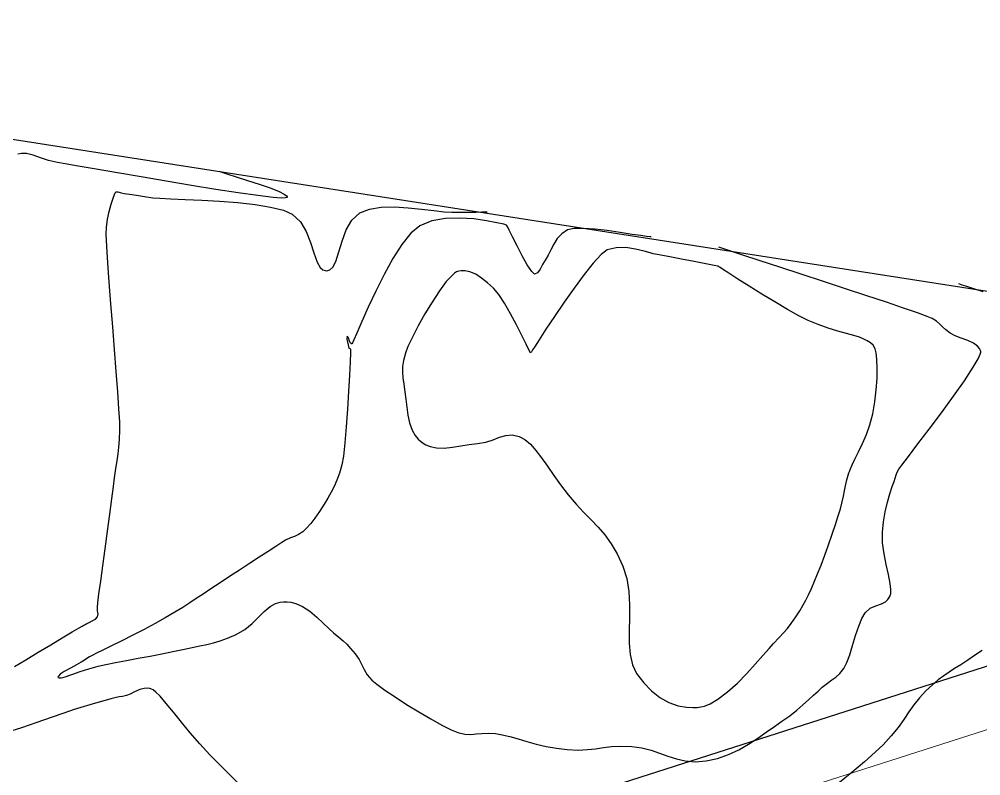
# Model space of a CAD drawing. Header units: millimetres. Extents: x 340454 to 342791, y 6993867 to 6995092.
# Drawn here: x 341936.1 to 342015.2, y 6994728.6 to 6994790.8 of the extents above; entities that cross this region are included whole.
import ezdxf

# ---------------------------------------------------------------- set-up
doc = ezdxf.new("R2010")
doc.units = ezdxf.units.MM
doc.header["$LTSCALE"] = 10
for name, color, linetype in [('T-HM-CURVA_INTERMEDIARIA', 45, 'Continuous'), ('T-HM-CURVA_MESTRA', 20, 'Continuous'), ('URB-Calçadas', 2, 'Continuous'), ('URB-Quadras', 3, 'Continuous')]:
    doc.layers.add(name, color=color, linetype=linetype)

msp = doc.modelspace()

# ---------------------------------------------------------------- linework, layer by layer
at = {"layer": 'T-HM-CURVA_INTERMEDIARIA', "color": 45, "linetype": 'Continuous', "lineweight": -3, "flags": 128}
for points, elevation in [([(341952.517, 6994778.338), (341952.617, 6994778.301), (341952.85, 6994778.219), (341953.272, 6994778.08), (341953.94, 6994777.87), (341954.878, 6994777.578), (341955.844, 6994777.268), (341956.746, 6994776.958), (341957.49, 6994776.663), (341957.91, 6994776.449), (341958.092, 6994776.306), (341958.138, 6994776.221), (341958.137, 6994776.182), (341958.119, 6994776.162), (341958.013, 6994776.136), (341957.69, 6994776.131), (341956.984, 6994776.185), (341955.722, 6994776.335), (341954.123, 6994776.561), (341952.275, 6994776.844), (341950.268, 6994777.166), (341948.19, 6994777.511), (341946.132, 6994777.86), (341944.182, 6994778.195), (341942.429, 6994778.499), (341940.963, 6994778.754), (341939.872, 6994778.942), (341939.247, 6994779.046), (341938.507, 6994779.213), (341937.849, 6994779.435), (341937.257, 6994779.647), (341936.713, 6994779.785), (341936.302, 6994779.799), (341936.001, 6994779.732)], 693), ([(341935.716, 6994737.591), (341936.643, 6994738.157), (341937.662, 6994738.774), (341938.692, 6994739.393), (341939.65, 6994739.967), (341940.455, 6994740.447), (341941.023, 6994740.784), (341941.272, 6994740.931), (341941.41, 6994741.002), (341941.522, 6994741.056), (341941.659, 6994741.129), (341941.847, 6994741.22), (341942.109, 6994741.346), (341942.367, 6994741.505), (341942.544, 6994741.696), (341942.602, 6994741.946), (341942.558, 6994742.191), (341942.532, 6994742.495), (341942.571, 6994742.831), (341942.667, 6994743.568), (341942.807, 6994744.617), (341942.979, 6994745.887), (341943.17, 6994747.288), (341943.366, 6994748.731), (341943.555, 6994750.125), (341943.724, 6994751.382), (341943.861, 6994752.41), (341943.952, 6994753.121), (341944.056, 6994753.895), (341944.152, 6994754.525), (341944.237, 6994755.082), (341944.307, 6994755.64), (341944.359, 6994756.271), (341944.39, 6994757.047), (341944.374, 6994757.717), (341944.312, 6994758.797), (341944.214, 6994760.204), (341944.09, 6994761.854), (341943.948, 6994763.663), (341943.799, 6994765.546), (341943.652, 6994767.42), (341943.516, 6994769.202), (341943.401, 6994770.806), (341943.316, 6994772.15), (341943.271, 6994773.148), (341943.276, 6994773.718), (341943.37, 6994774.382), (341943.508, 6994775.035), (341943.667, 6994775.63), (341943.827, 6994776.123), (341943.939, 6994776.413), (341944.008, 6994776.555), (341944.042, 6994776.608), (341944.056, 6994776.621), (341944.081, 6994776.635), (341944.132, 6994776.648), (341944.21, 6994776.641), (341944.327, 6994776.602), (341944.503, 6994776.553), (341944.739, 6994776.515), (341945.172, 6994776.446), (341945.747, 6994776.356), (341946.411, 6994776.256), (341947.108, 6994776.158), (341947.662, 6994776.114), (341948.57, 6994776.071), (341949.75, 6994776.021), (341951.118, 6994775.956), (341952.589, 6994775.868), (341954.081, 6994775.75), (341955.508, 6994775.593), (341956.788, 6994775.39), (341957.836, 6994775.132), (341958.569, 6994774.813), (341959.235, 6994774.184), (341959.71, 6994773.373), (341960.055, 6994772.481), (341960.334, 6994771.611), (341960.606, 6994770.865), (341960.862, 6994770.426), (341961.096, 6994770.222), (341961.279, 6994770.159), (341961.381, 6994770.152), (341961.483, 6994770.162), (341961.665, 6994770.232), (341961.895, 6994770.45), (341962.141, 6994770.915), (341962.399, 6994771.695), (341962.662, 6994772.595), (341962.993, 6994773.504), (341963.458, 6994774.313), (341964.121, 6994774.911), (341964.918, 6994775.219), (341965.892, 6994775.368), (341966.977, 6994775.394), (341968.104, 6994775.334), (341969.206, 6994775.224), (341970.215, 6994775.102), (341971.064, 6994775.003), (341971.685, 6994774.964), (341972.423, 6994774.97), (341973.083, 6994774.974), (341973.666, 6994774.978), (341974.171, 6994774.982), (341974.598, 6994774.985)], 692), ([(341988.102, 6994772.934), (341987.982, 6994772.945), (341987.714, 6994772.975), (341987.248, 6994773.037), (341986.531, 6994773.144), (341985.532, 6994773.296), (341984.485, 6994773.446), (341983.46, 6994773.567), (341982.527, 6994773.635), (341981.756, 6994773.622), (341981.218, 6994773.504), (341980.745, 6994773.198), (341980.372, 6994772.791), (341980.077, 6994772.329), (341979.836, 6994771.862), (341979.626, 6994771.437), (341979.425, 6994771.102), (341979.161, 6994770.674), (341978.951, 6994770.27), (341978.747, 6994769.973), (341978.503, 6994769.867), (341978.264, 6994770.085), (341977.906, 6994770.634), (341977.486, 6994771.381), (341977.058, 6994772.195), (341976.68, 6994772.945), (341976.408, 6994773.5), (341976.296, 6994773.728), (341976.25, 6994773.826), (341976.194, 6994773.906), (341975.973, 6994773.968), (341975.396, 6994774.103), (341974.545, 6994774.266), (341973.503, 6994774.409), (341972.352, 6994774.486), (341971.174, 6994774.451), (341970.051, 6994774.257), (341969.065, 6994773.857), (341968.336, 6994773.248), (341967.588, 6994772.314), (341966.841, 6994771.146), (341966.118, 6994769.836), (341965.439, 6994768.475), (341964.826, 6994767.156), (341964.301, 6994765.97), (341963.885, 6994765.009), (341963.645, 6994764.463), (341963.526, 6994764.216), (341963.478, 6994764.139), (341963.465, 6994764.129), (341963.432, 6994764.137), (341963.369, 6994764.199), (341963.283, 6994764.365), (341963.182, 6994764.622), (341963.076, 6994764.774), (341963.068, 6994764.511), (341963.158, 6994764.055), (341963.227, 6994763.796), (341963.297, 6994763.746), (341963.363, 6994763.695), (341963.355, 6994763.411), (341963.323, 6994762.657), (341963.27, 6994761.552), (341963.199, 6994760.214), (341963.111, 6994758.763), (341963.01, 6994757.316), (341962.898, 6994755.992), (341962.777, 6994754.909), (341962.651, 6994754.187), (341962.454, 6994753.498), (341962.243, 6994752.915), (341962.016, 6994752.404), (341961.766, 6994751.928), (341961.489, 6994751.453), (341961.181, 6994750.943), (341960.798, 6994750.336), (341960.432, 6994749.807), (341960.082, 6994749.357), (341959.747, 6994748.984), (341959.426, 6994748.688), (341959.07, 6994748.445), (341958.755, 6994748.304), (341958.425, 6994748.18), (341958.025, 6994747.985), (341957.703, 6994747.788), (341957.21, 6994747.474), (341956.582, 6994747.066), (341955.854, 6994746.59), (341955.061, 6994746.069), (341954.236, 6994745.529), (341953.416, 6994744.994), (341952.635, 6994744.488), (341951.864, 6994743.985), (341951.227, 6994743.559), (341950.669, 6994743.184), (341950.135, 6994742.828), (341949.569, 6994742.465), (341948.917, 6994742.066), (341948.124, 6994741.6), (341947.294, 6994741.139), (341946.386, 6994740.657), (341945.45, 6994740.177), (341944.539, 6994739.719), (341943.703, 6994739.305), (341942.995, 6994738.957), (341942.466, 6994738.695), (341942.168, 6994738.542), (341941.89, 6994738.384), (341941.677, 6994738.257), (341941.465, 6994738.125), (341941.195, 6994737.955), (341940.823, 6994737.746), (341940.31, 6994737.473), (341939.794, 6994737.18), (341939.47, 6994736.96), (341939.326, 6994736.819), (341939.293, 6994736.742), (341939.299, 6994736.709), (341939.316, 6994736.687), (341939.379, 6994736.664), (341939.544, 6994736.674), (341939.875, 6994736.757), (341940.433, 6994736.943), (341941.105, 6994737.18), (341941.839, 6994737.423), (341942.586, 6994737.631), (341943.228, 6994737.772), (341944.019, 6994737.928), (341944.918, 6994738.097), (341945.882, 6994738.275), (341946.87, 6994738.458), (341947.84, 6994738.643), (341948.749, 6994738.827), (341949.555, 6994739.006), (341950.326, 6994739.178), (341950.975, 6994739.308), (341951.546, 6994739.423), (341952.086, 6994739.547), (341952.639, 6994739.706), (341953.25, 6994739.927), (341953.965, 6994740.233), (341954.671, 6994740.645), (341955.257, 6994741.13), (341955.768, 6994741.639), (341956.252, 6994742.122), (341956.754, 6994742.53), (341957.201, 6994742.77), (341957.577, 6994742.881), (341957.853, 6994742.918), (341958, 6994742.924), (341958.149, 6994742.92), (341958.441, 6994742.887), (341958.865, 6994742.779), (341959.401, 6994742.543), (341960.024, 6994742.14), (341960.594, 6994741.667), (341961.108, 6994741.179), (341961.564, 6994740.73), (341961.961, 6994740.375), (341962.406, 6994740.017), (341962.754, 6994739.72), (341963.056, 6994739.43), (341963.364, 6994739.094), (341963.73, 6994738.656), (341964.063, 6994738.182), (341964.289, 6994737.752), (341964.487, 6994737.342), (341964.739, 6994736.927), (341965.125, 6994736.482), (341965.536, 6994736.141), (341966.192, 6994735.667), (341967.027, 6994735.103), (341967.978, 6994734.49), (341968.979, 6994733.871), (341969.966, 6994733.288), (341970.873, 6994732.784), (341971.635, 6994732.399), (341972.188, 6994732.177), (341972.768, 6994732.05), (341973.26, 6994732.021), (341973.711, 6994732.051), (341974.17, 6994732.098), (341974.683, 6994732.122), (341975.298, 6994732.082), (341975.846, 6994731.984), (341976.462, 6994731.833), (341977.14, 6994731.644), (341977.87, 6994731.436), (341978.646, 6994731.227), (341979.461, 6994731.035), (341980.306, 6994730.876), (341981.175, 6994730.769), (341982.084, 6994730.73), (341982.845, 6994730.763), (341983.518, 6994730.842), (341984.161, 6994730.936), (341984.834, 6994731.019), (341985.597, 6994731.06), (341986.509, 6994731.031), (341987.339, 6994730.916), (341988.091, 6994730.72), (341988.793, 6994730.479), (341989.476, 6994730.229), (341990.17, 6994730.004), (341990.905, 6994729.84), (341991.711, 6994729.772), (341992.618, 6994729.835), (341993.562, 6994730.04), (341994.457, 6994730.354), (341995.304, 6994730.753), (341996.104, 6994731.209), (341996.858, 6994731.698), (341997.567, 6994732.194), (341998.23, 6994732.671), (341998.849, 6994733.103), (341999.492, 6994733.558), (342000.065, 6994734.006), (342000.575, 6994734.438), (342001.032, 6994734.85), (342001.444, 6994735.235), (342001.821, 6994735.587), (342002.171, 6994735.9), (342002.603, 6994736.241), (342002.968, 6994736.498), (342003.294, 6994736.738), (342003.609, 6994737.031), (342003.939, 6994737.445), (342004.185, 6994737.918), (342004.428, 6994738.574), (342004.671, 6994739.341), (342004.916, 6994740.143), (342005.167, 6994740.907), (342005.426, 6994741.557), (342005.697, 6994742.02), (342006.119, 6994742.389), (342006.58, 6994742.6), (342007.034, 6994742.762), (342007.36, 6994742.928), (342007.567, 6994743.109), (342007.683, 6994743.27), (342007.732, 6994743.365), (342007.762, 6994743.441), (342007.801, 6994743.615), (342007.813, 6994743.928), (342007.759, 6994744.431), (342007.616, 6994745.17), (342007.431, 6994745.998), (342007.254, 6994746.878), (342007.132, 6994747.774), (342007.114, 6994748.648), (342007.203, 6994749.501), (342007.354, 6994750.335), (342007.542, 6994751.118), (342007.743, 6994751.816), (342007.93, 6994752.397), (342008.079, 6994752.829), (342008.166, 6994753.078), (342008.256, 6994753.358), (342008.341, 6994753.576), (342008.472, 6994753.837), (342008.707, 6994754.162), (342009.256, 6994754.883), (342010.038, 6994755.905), (342010.971, 6994757.134), (342011.974, 6994758.474), (342012.967, 6994759.83), (342013.867, 6994761.108), (342014.595, 6994762.212), (342014.998, 6994762.907), (342015.168, 6994763.286), (342015.209, 6994763.46), (342015.206, 6994763.52), (342015.182, 6994763.604), (342015.108, 6994763.759), (342014.938, 6994763.96), (342014.622, 6994764.182), (342014.134, 6994764.405), (342013.603, 6994764.598), (342013.097, 6994764.788), (342012.682, 6994765.008), (342012.331, 6994765.283), (342012.071, 6994765.531), (342011.839, 6994765.764), (342011.57, 6994765.993), (342011.202, 6994766.229), (342010.807, 6994766.392), (342010.006, 6994766.682), (342008.866, 6994767.075), (342007.455, 6994767.553), (342005.84, 6994768.092), (342004.088, 6994768.671), (342002.267, 6994769.271), (342000.445, 6994769.868), (341998.689, 6994770.443), (341997.066, 6994770.973), (341995.644, 6994771.439), (341994.491, 6994771.817), (341993.673, 6994772.088)], 691), ([(342013.387, 6994769.094), (342013.469, 6994769.066), (342013.666, 6994769.001), (342014.03, 6994768.879), (342014.603, 6994768.689), (342015.369, 6994768.434)], 692), ([(342015.316, 6994738.931), (342014.789, 6994738.574), (342014.143, 6994738.133), (342013.566, 6994737.75), (342013.061, 6994737.427), (342012.602, 6994737.133), (342012.162, 6994736.835), (342011.715, 6994736.502), (342011.233, 6994736.102), (342010.691, 6994735.602), (342010.161, 6994735.038), (342009.707, 6994734.463), (342009.29, 6994733.868), (342008.868, 6994733.248), (342008.402, 6994732.596), (342007.851, 6994731.905), (342007.174, 6994731.168), (342006.519, 6994730.544), (342005.643, 6994729.769), (342004.604, 6994728.886), (342003.461, 6994727.939)], 692), ([(341954.128, 6994727.995), (341953.293, 6994728.823), (341952.504, 6994729.615), (341951.784, 6994730.347), (341950.959, 6994731.234), (341950.18, 6994732.137), (341949.457, 6994733.019), (341948.795, 6994733.841), (341948.205, 6994734.566), (341947.692, 6994735.154), (341947.344, 6994735.502), (341947.121, 6994735.677), (341946.992, 6994735.749), (341946.933, 6994735.771), (341946.842, 6994735.793), (341946.659, 6994735.814), (341946.382, 6994735.794), (341946.02, 6994735.698), (341945.594, 6994735.515), (341945.22, 6994735.329), (341944.925, 6994735.212), (341944.588, 6994735.142), (341944.318, 6994735.096), (341943.982, 6994735.026), (341943.651, 6994734.941), (341943.175, 6994734.811), (341942.584, 6994734.645), (341941.911, 6994734.452), (341941.184, 6994734.241), (341940.614, 6994734.056), (341939.774, 6994733.763), (341938.731, 6994733.395), (341937.552, 6994732.985), (341936.305, 6994732.565), (341935.058, 6994732.168)], 692)]:
    msp.add_lwpolyline(points, dxfattribs=dict(at, elevation=elevation))
at = {"layer": 'T-HM-CURVA_MESTRA', "color": 20, "linetype": 'Continuous', "lineweight": -3, "elevation": 690, "flags": 128}
msp.add_lwpolyline([(342004.363, 6994753.52), (342004.4, 6994753.631), (342004.482, 6994753.852), (342004.625, 6994754.19), (342004.847, 6994754.655), (342005.156, 6994755.27), (342005.48, 6994755.936), (342005.798, 6994756.669), (342006.088, 6994757.483), (342006.326, 6994758.393), (342006.5, 6994759.373), (342006.614, 6994760.354), (342006.674, 6994761.293), (342006.689, 6994762.145), (342006.666, 6994762.866), (342006.611, 6994763.411), (342006.532, 6994763.735), (342006.359, 6994764.021), (342006.145, 6994764.216), (342005.878, 6994764.375), (342005.548, 6994764.552), (342005.243, 6994764.675), (342004.769, 6994764.817), (342004.159, 6994764.986), (342003.444, 6994765.188), (342002.658, 6994765.431), (342001.833, 6994765.723), (342001.002, 6994766.071), (342000.249, 6994766.452), (341999.319, 6994766.971), (341998.282, 6994767.581), (341997.209, 6994768.233), (341996.169, 6994768.877), (341995.234, 6994769.466), (341994.474, 6994769.95), (341993.959, 6994770.281), (341993.759, 6994770.409), (341993.666, 6994770.47), (341993.569, 6994770.523), (341993.282, 6994770.582), (341992.579, 6994770.718), (341991.626, 6994770.901), (341990.586, 6994771.1), (341989.622, 6994771.284), (341988.898, 6994771.421), (341988.579, 6994771.482), (341988.416, 6994771.517), (341988.252, 6994771.545), (341988.015, 6994771.617), (341987.506, 6994771.769), (341986.812, 6994771.936), (341986.019, 6994772.05), (341985.212, 6994772.046), (341984.476, 6994771.858), (341983.981, 6994771.483), (341983.33, 6994770.779), (341982.572, 6994769.832), (341981.756, 6994768.729), (341980.93, 6994767.554), (341980.142, 6994766.395), (341979.44, 6994765.337), (341978.874, 6994764.468), (341978.49, 6994763.872), (341978.338, 6994763.636), (341978.249, 6994763.484), (341978.165, 6994763.403), (341978.059, 6994763.594), (341977.809, 6994764.101), (341977.448, 6994764.836), (341977.009, 6994765.705), (341976.526, 6994766.617), (341976.03, 6994767.482), (341975.555, 6994768.209), (341975.135, 6994768.705), (341974.633, 6994769.152), (341974.144, 6994769.544), (341973.659, 6994769.856), (341973.172, 6994770.065), (341972.776, 6994770.141), (341972.472, 6994770.137), (341972.266, 6994770.102), (341972.161, 6994770.075), (341972.088, 6994770.047), (341971.928, 6994769.952), (341971.655, 6994769.716), (341971.24, 6994769.253), (341970.668, 6994768.486), (341970.067, 6994767.575), (341969.474, 6994766.593), (341968.922, 6994765.61), (341968.448, 6994764.696), (341968.087, 6994763.923), (341967.873, 6994763.361), (341967.722, 6994762.77), (341967.645, 6994762.267), (341967.632, 6994761.803), (341967.668, 6994761.333), (341967.743, 6994760.81), (341967.842, 6994760.189), (341967.92, 6994759.577), (341967.988, 6994758.931), (341968.076, 6994758.277), (341968.214, 6994757.637), (341968.432, 6994757.035), (341968.684, 6994756.597), (341968.929, 6994756.302), (341969.122, 6994756.124), (341969.228, 6994756.041), (341969.339, 6994755.964), (341969.567, 6994755.834), (341969.924, 6994755.692), (341970.423, 6994755.59), (341971.078, 6994755.571), (341971.755, 6994755.638), (341972.441, 6994755.748), (341973.126, 6994755.863), (341973.797, 6994755.942), (341974.5, 6994756.057), (341975.095, 6994756.246), (341975.625, 6994756.45), (341976.131, 6994756.605), (341976.657, 6994756.65), (341977.244, 6994756.523), (341977.708, 6994756.272), (341978.161, 6994755.881), (341978.613, 6994755.371), (341979.077, 6994754.76), (341979.562, 6994754.07), (341980.082, 6994753.32), (341980.647, 6994752.529), (341981.268, 6994751.719), (341981.912, 6994750.964), (341982.537, 6994750.299), (341983.141, 6994749.682), (341983.722, 6994749.072), (341984.278, 6994748.425), (341984.807, 6994747.701), (341985.307, 6994746.857), (341985.776, 6994745.852), (341986.089, 6994744.841), (341986.254, 6994743.777), (341986.313, 6994742.687), (341986.31, 6994741.597), (341986.289, 6994740.531), (341986.294, 6994739.517), (341986.367, 6994738.579), (341986.554, 6994737.743), (341986.897, 6994737.034), (341987.482, 6994736.268), (341988.118, 6994735.608), (341988.803, 6994735.066), (341989.538, 6994734.65), (341990.324, 6994734.369), (341990.99, 6994734.248), (341991.51, 6994734.221), (341991.867, 6994734.234), (341992.048, 6994734.251), (341992.192, 6994734.272), (341992.486, 6994734.346), (341992.945, 6994734.533), (341993.577, 6994734.903), (341994.384, 6994735.515), (341995.185, 6994736.24), (341995.952, 6994737.019), (341996.66, 6994737.794), (341997.283, 6994738.506), (341997.794, 6994739.095), (341998.167, 6994739.504), (341998.631, 6994739.975), (341998.993, 6994740.359), (341999.306, 6994740.726), (341999.624, 6994741.146), (341999.998, 6994741.688), (342000.315, 6994742.175), (342000.579, 6994742.616), (342000.812, 6994743.046), (342001.036, 6994743.501), (342001.272, 6994744.018), (342001.544, 6994744.632), (342001.789, 6994745.221), (342002.07, 6994745.945), (342002.372, 6994746.759), (342002.68, 6994747.617), (342002.978, 6994748.472), (342003.251, 6994749.278), (342003.484, 6994749.99), (342003.66, 6994750.56), (342003.817, 6994751.14), (342003.922, 6994751.617), (342004.002, 6994752.044), (342004.084, 6994752.47), (342004.196, 6994752.945), (342004.363, 6994753.52)], close=True, dxfattribs=at)
at = {"layer": 'URB-Calçadas', "lineweight": 0}
for points in [[(341871.988, 6994790.834), (341864.39, 6994740.815, 0.920472), (341962.44, 6994714.08, -0.232925), (341964.347, 6994715.922), (341976.052, 6994719.676), (341980.171, 6994720.998)], [(341994.337, 6994715.721, -0.00266), (341996.433, 6994726.213), (342007.038, 6994729.615), (342039.3, 6994739.962), (342040.7, 6994750.558), (342044.376, 6994748.491), (342059.451, 6994733.416)]]:
    msp.add_lwpolyline(points, format="xyb", dxfattribs=at)
at = {"layer": 'URB-Quadras', "color": 252}
msp.add_lwpolyline([(341876.928, 6994790.065), (341869.321, 6994739.981, 0.921199), (341957.739, 6994715.783, -0.232517), (341962.82, 6994720.683), (341974.525, 6994724.438), (342005.511, 6994734.376), (342034.758, 6994743.756), (342036.711, 6994758.539), (342047.426, 6994752.512), (342103.714, 6994696.224), (342101.677, 6994685.298), (342102.216, 6994681.11), (342101.442, 6994677.467), (342102.871, 6994664.573), (342107.273, 6994657.787), (342109.608, 6994652.664), (342114.028, 6994648.327), (342114.901, 6994642.839), (342116.972, 6994640.283), (342116.528, 6994630.486), (342118.388, 6994624.908), (342136.801, 6994749.578)], format="xyb", close=True, dxfattribs=at)

doc.saveas('drawing.dxf')
